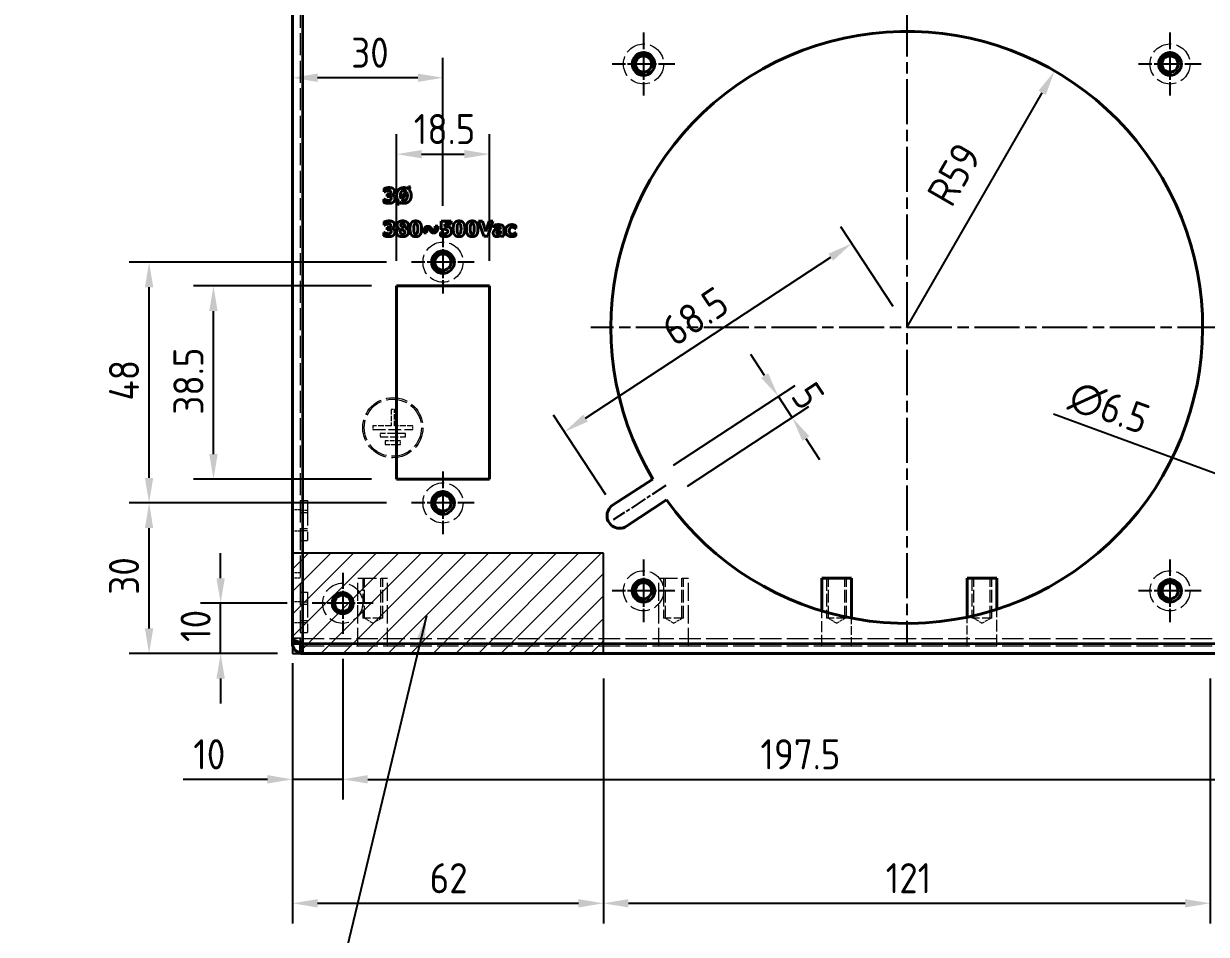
# Model space of a CAD drawing. Header units: millimetres. Extents: x 0 to 1682, y 0 to 1188.
# Drawn here: x 1149.6 to 1385.5, y 227.9 to 409.4 of the extents above; entities that cross this region are included whole.
import ezdxf

# ---------------------------------------------------------------- set-up
doc = ezdxf.new("R2010")
doc.units = ezdxf.units.MM
doc.header["$LTSCALE"] = 2
doc.linetypes.add('CHAIN', pattern=[0.3543, 0.2362, -0.0295, 0.0591, -0.0295])
doc.linetypes.add('DASHED', pattern=[0.2067, 0.1654, -0.0413])
for name, color, linetype, lineweight in [('가려진 것(ISO)', 2, 'DASHED', 18), ('가려진 좁은 것(ISO)', 2, 'DASHED', 18), ('가시적인 것(ISO)', 3, 'Continuous', 40), ('가시적인 좁은 것(ISO)', 3, 'Continuous', 35), ('기호(ISO)', 5, 'Continuous', 25), ('스케치 형상(ISO)', 3, 'Continuous', 25), ('중심 표식(ISO)', 1, 'Continuous', 25), ('중심선(ISO)', 1, 'Continuous', 25), ('치수(ISO)', 2, 'Continuous', 25), ('해치(ISO)', 7, 'Continuous', 18)]:
    doc.layers.add(name, color=color, linetype=linetype, lineweight=lineweight)
doc.styles.add('치수 텍스트_PSTEK_POSCO', font='isocp.shx')
doc.dimstyles.new('치수_PSTEK_POSCO', dxfattribs={"dimscale": 2, "dimtxt": 3, "dimasz": 2.5, "dimexe": 2, "dimexo": 2.5, "dimgap": 1, "dimtad": 1, "dimrnd": 1e-08, "dimdsep": 46, "dimtxsty": '치수 텍스트_PSTEK_POSCO', "dimcen": 0.09, "dimdle": 10, "dimclrd": 7, "dimclre": 7, "dimclrt": 2, "dimadec": 1, "dimazin": 2, "dimtfac": 1, "dimtmove": 0, "dimatfit": 3, "dimfxl": 0, "dimtolj": 1, "dimlwd": -1, "dimlwe": -1, "dimarcsym": 0})
doc.dimstyles.new('치수_PSTEK_POSCO$7', dxfattribs={"dimscale": 2, "dimtxt": 3, "dimasz": 2.5, "dimexe": 2, "dimexo": 2.5, "dimgap": 1, "dimtad": 1, "dimrnd": 1e-08, "dimdsep": 46, "dimtxsty": '치수 텍스트_PSTEK_POSCO', "dimcen": 0.09, "dimdle": 10, "dimclrd": 7, "dimclre": 7, "dimclrt": 2, "dimadec": 1, "dimazin": 2, "dimtfac": 1, "dimtmove": 0, "dimatfit": 3, "dimfxl": 0, "dimtolj": 1, "dimlwd": -1, "dimlwe": -1, "dimarcsym": 0})

# ---------------------------------------------------------------- blocks, each defined once
blk = doc.blocks.new('*D67')
at = {"layer": 'Defpoints', "color": 0}
for p in [(1174.6, 313.87), (1226.96, 313.87), (1205.21, 283.87)]:
    blk.add_point(p, dxfattribs=at)
at = {"layer": '치수(ISO)', "color": 7}
for p, q in [((1221.96, 313.87), (1170.6, 313.87)), ((1174.6, 288.87), (1174.6, 308.87)), ((1200.21, 283.87), (1170.6, 283.87))]:
    blk.add_line(p, q, dxfattribs=at)
for points in [[(1173.77, 308.87), (1175.43, 308.87), (1174.6, 313.87)], [(1173.77, 288.87), (1175.43, 288.87), (1174.6, 283.87)]]:
    blk.add_solid(points, dxfattribs=at)
at = {"layer": '치수(ISO)', "color": 2, "insert": (1169.6, 295.57), "char_height": 6, "attachment_point": 4, "rotation": 90, "style": '치수 텍스트_PSTEK_POSCO'}
blk.add_mtext('\\A1;30', dxfattribs=at)
blk = doc.blocks.new('*D68')
at = {"layer": 'Defpoints', "color": 0}
for p in [(1187.44, 357.12), (1223.96, 357.12), (1223.96, 318.62)]:
    blk.add_point(p, dxfattribs=at)
at = {"layer": '치수(ISO)', "color": 7}
for p, q in [((1218.96, 357.12), (1183.44, 357.12)), ((1187.44, 323.62), (1187.44, 352.12)), ((1218.96, 318.62), (1183.44, 318.62))]:
    blk.add_line(p, q, dxfattribs=at)
for points in [[(1186.6, 352.12), (1188.27, 352.12), (1187.44, 357.12)], [(1186.6, 323.62), (1188.27, 323.62), (1187.44, 318.62)]]:
    blk.add_solid(points, dxfattribs=at)
at = {"layer": '치수(ISO)', "color": 2, "insert": (1182.44, 331.47), "char_height": 6, "attachment_point": 4, "rotation": 90, "style": '치수 텍스트_PSTEK_POSCO'}
blk.add_mtext('\\A1;38.5', dxfattribs=at)
blk = doc.blocks.new('*D69')
at = {"layer": 'Defpoints', "color": 0}
for p in [(1174.6, 361.87), (1226.96, 361.87), (1226.96, 313.87)]:
    blk.add_point(p, dxfattribs=at)
at = {"layer": '치수(ISO)', "color": 7}
for p, q in [((1221.96, 361.87), (1170.6, 361.87)), ((1174.6, 318.87), (1174.6, 356.87)), ((1221.96, 313.87), (1170.6, 313.87))]:
    blk.add_line(p, q, dxfattribs=at)
for points in [[(1173.77, 356.87), (1175.43, 356.87), (1174.6, 361.87)], [(1173.77, 318.87), (1175.43, 318.87), (1174.6, 313.87)]]:
    blk.add_solid(points, dxfattribs=at)
at = {"layer": '치수(ISO)', "color": 2, "insert": (1169.6, 334.27), "char_height": 6, "attachment_point": 4, "rotation": 90, "style": '치수 텍스트_PSTEK_POSCO'}
blk.add_mtext('\\A1;48', dxfattribs=at)
blk = doc.blocks.new('*D70')
at = {"layer": 'Defpoints', "color": 0}
for p in [(1213.21, 287.77), (1203.21, 286.93), (1213.21, 258.77)]:
    blk.add_point(p, dxfattribs=at)
at = {"layer": '치수(ISO)', "color": 7}
for p, q in [((1203.21, 281.93), (1203.21, 254.77)), ((1213.21, 282.77), (1213.21, 254.77)), ((1198.21, 258.77), (1181.42, 258.77)), ((1213.21, 258.77), (1203.21, 258.77)), ((1218.21, 258.77), (1223.21, 258.77))]:
    blk.add_line(p, q, dxfattribs=at)
for points in [[(1198.21, 259.61), (1198.21, 257.94), (1203.21, 258.77)], [(1218.21, 259.61), (1218.21, 257.94), (1213.21, 258.77)]]:
    blk.add_solid(points, dxfattribs=at)
at = {"layer": '치수(ISO)', "color": 2, "insert": (1183.42, 263.77), "char_height": 6, "attachment_point": 4, "style": '치수 텍스트_PSTEK_POSCO'}
blk.add_mtext('\\A1;10', dxfattribs=at)
blk = doc.blocks.new('*D71')
at = {"layer": 'Defpoints', "color": 0}
for p in [(1213.21, 287.77), (1410.71, 287.77), (1410.71, 258.77)]:
    blk.add_point(p, dxfattribs=at)
at = {"layer": '치수(ISO)', "color": 7}
for p, q in [((1213.21, 282.77), (1213.21, 254.77)), ((1410.71, 282.77), (1410.71, 254.77)), ((1218.21, 258.77), (1405.71, 258.77))]:
    blk.add_line(p, q, dxfattribs=at)
for points in [[(1218.21, 259.61), (1218.21, 257.94), (1213.21, 258.77)], [(1405.71, 259.61), (1405.71, 257.94), (1410.71, 258.77)]]:
    blk.add_solid(points, dxfattribs=at)
at = {"layer": '치수(ISO)', "color": 2, "insert": (1296.53, 263.77), "char_height": 6, "attachment_point": 4, "style": '치수 텍스트_PSTEK_POSCO'}
blk.add_mtext('\\A1;197.5', dxfattribs=at)
blk = doc.blocks.new('*D74')
at = {"layer": 'Defpoints', "color": 0}
for p in [(1188.87, 293.87), (1207.11, 293.87), (1205.21, 283.87)]:
    blk.add_point(p, dxfattribs=at)
at = {"layer": '치수(ISO)', "color": 7}
for p, q in [((1188.87, 298.87), (1188.87, 303.87)), ((1202.11, 293.87), (1184.87, 293.87)), ((1188.87, 283.87), (1188.87, 293.87)), ((1200.21, 283.87), (1184.87, 283.87)), ((1188.87, 278.87), (1188.87, 273.87))]:
    blk.add_line(p, q, dxfattribs=at)
for points in [[(1188.04, 298.87), (1189.7, 298.87), (1188.87, 293.87)], [(1188.04, 278.87), (1189.7, 278.87), (1188.87, 283.87)]]:
    blk.add_solid(points, dxfattribs=at)
at = {"layer": '치수(ISO)', "color": 2, "insert": (1183.87, 286.17), "char_height": 6, "attachment_point": 4, "rotation": 90, "style": '치수 텍스트_PSTEK_POSCO'}
blk.add_mtext('\\A1;10', dxfattribs=at)
blk = doc.blocks.new('*D75')
at = {"layer": 'Defpoints', "color": 0}
for p in [(1242.46, 383.4), (1223.96, 357.12), (1242.46, 357.12)]:
    blk.add_point(p, dxfattribs=at)
at = {"layer": '치수(ISO)', "color": 7}
for p, q in [((1223.96, 362.12), (1223.96, 387.4)), ((1242.46, 362.12), (1242.46, 387.4)), ((1228.96, 383.4), (1237.46, 383.4))]:
    blk.add_line(p, q, dxfattribs=at)
for points in [[(1228.96, 384.23), (1228.96, 382.57), (1223.96, 383.4)], [(1237.46, 384.23), (1237.46, 382.57), (1242.46, 383.4)]]:
    blk.add_solid(points, dxfattribs=at)
at = {"layer": '치수(ISO)', "color": 2, "insert": (1227.39, 388.4), "char_height": 6, "attachment_point": 4, "style": '치수 텍스트_PSTEK_POSCO'}
blk.add_mtext('\\A1;18.5', dxfattribs=at)
blk = doc.blocks.new('*D76')
at = {"layer": 'Defpoints', "color": 0}
for p in [(1203.21, 398.63), (1203.21, 388.92), (1233.21, 368.12)]:
    blk.add_point(p, dxfattribs=at)
at = {"layer": '치수(ISO)', "color": 7}
for p, q in [((1233.21, 373.12), (1233.21, 402.63)), ((1228.21, 398.63), (1208.21, 398.63))]:
    blk.add_line(p, q, dxfattribs=at)
for points in [[(1208.21, 399.46), (1208.21, 397.79), (1203.21, 398.63)], [(1228.21, 399.46), (1228.21, 397.79), (1233.21, 398.63)]]:
    blk.add_solid(points, dxfattribs=at)
at = {"layer": '치수(ISO)', "color": 2, "insert": (1214.91, 403.63), "char_height": 6, "attachment_point": 4, "style": '치수 텍스트_PSTEK_POSCO'}
blk.add_mtext('\\A1;30', dxfattribs=at)
blk = doc.blocks.new('*D83')
at = {"layer": 'Defpoints', "color": 0}
for p in [(1355.21, 399.97), (1325.71, 348.87)]:
    blk.add_point(p, dxfattribs=at)
at = {"layer": '치수(ISO)', "color": 7}
blk.add_line((1325.71, 348.87), (1352.71, 395.64), dxfattribs=at)
blk.add_solid([(1351.99, 396.05), (1353.43, 395.22), (1355.21, 399.97)], dxfattribs=at)
at = {"layer": '치수(ISO)', "color": 2, "insert": (1332.07, 374.02), "char_height": 6, "attachment_point": 4, "rotation": 60, "style": '치수 텍스트_PSTEK_POSCO'}
blk.add_mtext('\\A1;R59', dxfattribs=at)
blk = doc.blocks.new('*D84')
at = {"layer": 'Defpoints', "color": 0}
for p in [(1314.74, 365.6), (1325.71, 348.87), (1268.42, 311.31)]:
    blk.add_point(p, dxfattribs=at)
at = {"layer": '치수(ISO)', "color": 7}
for p, q in [((1322.97, 353.05), (1312.55, 368.94)), ((1261.64, 330.78), (1310.56, 362.86)), ((1265.68, 315.49), (1255.27, 331.38))]:
    blk.add_line(p, q, dxfattribs=at)
for points in [[(1310.11, 363.55), (1311.02, 362.16), (1314.74, 365.6)], [(1261.18, 331.48), (1262.1, 330.08), (1257.46, 328.04)]]:
    blk.add_solid(points, dxfattribs=at)
at = {"layer": '치수(ISO)', "color": 2, "insert": (1277.84, 347.38), "char_height": 6, "attachment_point": 4, "rotation": 33.25, "style": '치수 텍스트_PSTEK_POSCO'}
blk.add_mtext('\\A1;68.5', dxfattribs=at)
blk = doc.blocks.new('*D85')
at = {"layer": 'Defpoints', "color": 0}
for p in [(1300.11, 335.08), (1275.04, 318.64), (1277.78, 314.46)]:
    blk.add_point(p, dxfattribs=at)
at = {"layer": '치수(ISO)', "color": 7}
for p, q in [((1297.37, 339.26), (1294.63, 343.44)), ((1279.22, 321.38), (1303.46, 337.27)), ((1302.85, 330.9), (1300.11, 335.08)), ((1281.97, 317.2), (1306.2, 333.09)), ((1305.59, 326.71), (1308.34, 322.53))]:
    blk.add_line(p, q, dxfattribs=at)
for points in [[(1298.07, 339.72), (1296.67, 338.8), (1300.11, 335.08)], [(1306.29, 327.17), (1304.9, 326.26), (1302.85, 330.9)]]:
    blk.add_solid(points, dxfattribs=at)
at = {"layer": '치수(ISO)', "color": 2, "insert": (1304.94, 336.84), "char_height": 6, "attachment_point": 4, "rotation": 303.25, "style": '치수 텍스트_PSTEK_POSCO'}
blk.add_mtext('\\A1;5', dxfattribs=at)
blk = doc.blocks.new('*D89')
at = {"layer": 'Defpoints', "color": 0}
for p in [(1400.16, 314.99), (1406.26, 312.75)]:
    blk.add_point(p, dxfattribs=at)
at = {"layer": '치수(ISO)', "color": 7}
for p, q in [((1395.47, 316.71), (1354.98, 331.56)), ((1406.26, 312.75), (1400.16, 314.99)), ((1410.96, 311.03), (1415.65, 309.31))]:
    blk.add_line(p, q, dxfattribs=at)
for points in [[(1395.75, 317.49), (1395.18, 315.93), (1400.16, 314.99)], [(1411.24, 311.81), (1410.67, 310.25), (1406.26, 312.75)]]:
    blk.add_solid(points, dxfattribs=at)
at = {"layer": '치수(ISO)', "color": 2, "insert": (1358.58, 335.57), "char_height": 6, "attachment_point": 4, "rotation": 339.8565, "style": '치수 텍스트_PSTEK_POSCO'}
blk.add_mtext('\\A1;∅6.5', dxfattribs=at)
blk = doc.blocks.new('*D93')
at = {"layer": 'Defpoints', "color": 0}
for p in [(1203.21, 283.87), (1265.21, 283.87), (1265.21, 234.06)]:
    blk.add_point(p, dxfattribs=at)
at = {"layer": '치수(ISO)', "color": 7}
for p, q in [((1203.21, 278.87), (1203.21, 230.06)), ((1265.21, 278.87), (1265.21, 230.06)), ((1208.21, 234.06), (1260.21, 234.06))]:
    blk.add_line(p, q, dxfattribs=at)
for points in [[(1208.21, 234.9), (1208.21, 233.23), (1203.21, 234.06)], [(1260.21, 234.9), (1260.21, 233.23), (1265.21, 234.06)]]:
    blk.add_solid(points, dxfattribs=at)
at = {"layer": '치수(ISO)', "color": 2, "insert": (1230.55, 239.07), "char_height": 6, "attachment_point": 4, "style": '치수 텍스트_PSTEK_POSCO'}
blk.add_mtext('\\A1;62', dxfattribs=at)
blk = doc.blocks.new('*D94')
at = {"layer": 'Defpoints', "color": 0}
for p in [(1265.21, 283.87), (1386.21, 283.87), (1386.21, 234.06)]:
    blk.add_point(p, dxfattribs=at)
at = {"layer": '치수(ISO)', "color": 7}
for p, q in [((1265.21, 278.87), (1265.21, 230.06)), ((1386.21, 278.87), (1386.21, 230.06)), ((1270.21, 234.06), (1381.21, 234.06))]:
    blk.add_line(p, q, dxfattribs=at)
for points in [[(1270.21, 234.9), (1270.21, 233.23), (1265.21, 234.06)], [(1381.21, 234.9), (1381.21, 233.23), (1386.21, 234.06)]]:
    blk.add_solid(points, dxfattribs=at)
at = {"layer": '치수(ISO)', "color": 2, "insert": (1321.51, 239.07), "char_height": 6, "attachment_point": 4, "style": '치수 텍스트_PSTEK_POSCO'}
blk.add_mtext('\\A1;121', dxfattribs=at)

msp = doc.modelspace()

# ---------------------------------------------------------------- hatches: boundary and pattern name
at = {"layer": '해치(ISO)'}
h = msp.add_hatch(dxfattribs=at)
h.set_pattern_fill('ANSI31', color=1, scale=25.4, style=0)
h.set_pattern_definition([(45, (0, 0), (-2.245064, 2.245064), [])])
h.paths.add_polyline_path([(1203.21, 283.871), (1265.21, 283.871), (1265.21, 303.871), (1203.21, 303.871)])

# ---------------------------------------------------------------- linework, layer by layer
at = {"layer": '가려진 것(ISO)', "ltscale": 13.25587}
msp.add_line((1204.71, 440.371), (1204.71, 286.932), dxfattribs=at)
at = {"layer": '가려진 것(ISO)', "ltscale": 0.666544}
for p, q in [((1223.56, 332.521), (1222.86, 332.521)), ((1219.21, 329.221), (1219.21, 328.521)), ((1227.21, 328.521), (1227.21, 329.221)), ((1220.71, 327.721), (1220.71, 327.021)), ((1221.71, 326.221), (1221.71, 325.521)), ((1224.71, 325.521), (1224.71, 326.221)), ((1225.71, 327.021), (1225.71, 327.721))]:
    msp.add_line(p, q, dxfattribs=at)
at = {"layer": '가려진 것(ISO)', "ltscale": 3.142649}
for p, q in [((1222.86, 332.521), (1222.86, 329.221)), ((1223.56, 329.221), (1223.56, 332.521))]:
    msp.add_line(p, q, dxfattribs=at)
at = {"layer": '가려진 것(ISO)', "ltscale": 3.475971}
for p, q in [((1222.86, 329.221), (1219.21, 329.221)), ((1227.21, 329.221), (1223.56, 329.221))]:
    msp.add_line(p, q, dxfattribs=at)
at = {"layer": '가려진 것(ISO)', "ltscale": 7.618686}
for p, q in [((1219.21, 328.521), (1227.21, 328.521)), ((1217.21, 298.871), (1217.21, 290.871)), ((1217.589, 290.871), (1217.589, 298.871)), ((1220.831, 290.871), (1220.831, 298.871)), ((1221.21, 290.871), (1221.21, 298.871)), ((1277.21, 298.871), (1277.21, 290.871)), ((1277.589, 290.871), (1277.589, 298.871)), ((1280.831, 290.871), (1280.831, 298.871)), ((1281.21, 290.871), (1281.21, 298.871)), ((1309.71, 298.871), (1309.71, 290.871)), ((1310.089, 290.871), (1310.089, 298.871)), ((1313.331, 290.871), (1313.331, 298.871)), ((1313.71, 290.871), (1313.71, 298.871)), ((1338.71, 298.871), (1338.71, 290.871)), ((1339.089, 290.871), (1339.089, 298.871)), ((1342.331, 290.871), (1342.331, 298.871)), ((1342.71, 290.871), (1342.71, 298.871))]:
    msp.add_line(p, q, dxfattribs=at)
at = {"layer": '가려진 것(ISO)', "ltscale": 4.761642}
for p, q in [((1225.71, 327.721), (1220.71, 327.721)), ((1220.71, 327.021), (1225.71, 327.021))]:
    msp.add_line(p, q, dxfattribs=at)
at = {"layer": '가려진 것(ISO)', "ltscale": 2.856945}
for p, q in [((1224.71, 326.221), (1221.71, 326.221)), ((1221.71, 325.521), (1224.71, 325.521))]:
    msp.add_line(p, q, dxfattribs=at)
at = {"layer": '가려진 것(ISO)', "ltscale": 1.428422}
for p, q in [((1204.71, 314.371), (1206.21, 314.371)), ((1204.71, 312.471), (1203.21, 312.471)), ((1206.21, 312.371), (1204.71, 312.371)), ((1204.71, 311.992), (1206.21, 311.992)), ((1204.71, 308.271), (1203.21, 308.271)), ((1204.71, 308.75), (1206.21, 308.75)), ((1204.71, 308.371), (1206.21, 308.371)), ((1204.71, 306.371), (1206.21, 306.371)), ((1204.71, 299.932), (1203.21, 299.932)), ((1204.71, 298.871), (1203.21, 298.871)), ((1204.71, 296.071), (1206.21, 296.071)), ((1204.71, 294.171), (1203.21, 294.171)), ((1206.21, 294.071), (1204.71, 294.071)), ((1204.71, 293.692), (1206.21, 293.692)), ((1204.71, 290.45), (1206.21, 290.45)), ((1204.71, 289.971), (1203.21, 289.971)), ((1204.71, 290.071), (1206.21, 290.071)), ((1204.71, 288.071), (1206.21, 288.071))]:
    msp.add_line(p, q, dxfattribs=at)
at = {"layer": '가려진 것(ISO)', "ltscale": 15.198803}
for p, q in [((1206.21, 314.371), (1206.21, 306.371)), ((1206.21, 296.071), (1206.21, 288.071))]:
    msp.add_line(p, q, dxfattribs=at)
at = {"layer": '가려진 것(ISO)', "ltscale": 11.209118}
for p, q in [((1216.26, 298.871), (1222.16, 298.871)), ((1276.26, 298.871), (1282.16, 298.871))]:
    msp.add_line(p, q, dxfattribs=at)
at = {"layer": '가려진 것(ISO)', "ltscale": 10.885341}
for p, q in [((1216.26, 285.371), (1216.26, 298.871)), ((1222.16, 285.371), (1222.16, 298.871)), ((1276.26, 285.371), (1276.26, 298.871)), ((1282.16, 285.371), (1282.16, 298.871))]:
    msp.add_line(p, q, dxfattribs=at)
at = {"layer": '가려진 것(ISO)', "ltscale": 6.949014}
msp.add_line((1343.66, 285.371), (1343.66, 292.668), dxfattribs=at)
at = {"layer": '가려진 것(ISO)', "ltscale": 5.983681}
for p, q in [((1221.21, 290.871), (1217.21, 290.871)), ((1281.21, 290.871), (1277.21, 290.871)), ((1313.71, 290.871), (1309.71, 290.871)), ((1342.71, 290.871), (1338.71, 290.871))]:
    msp.add_line(p, q, dxfattribs=at)
at = {"layer": '가려진 것(ISO)', "ltscale": 1.800898}
for p, q in [((1219.21, 289.897), (1217.589, 290.871)), ((1219.21, 289.897), (1220.831, 290.871)), ((1279.21, 289.897), (1277.589, 290.871)), ((1279.21, 289.897), (1280.831, 290.871)), ((1311.71, 289.897), (1310.089, 290.871)), ((1311.71, 289.897), (1313.331, 290.871)), ((1340.71, 289.897), (1339.089, 290.871)), ((1340.71, 289.897), (1342.331, 290.871))]:
    msp.add_line(p, q, dxfattribs=at)
at = {"layer": '가려진 것(ISO)', "ltscale": 6.65414}
msp.add_line((1308.76, 285.371), (1308.76, 292.358), dxfattribs=at)
at = {"layer": '가려진 것(ISO)', "ltscale": 5.279723}
msp.add_line((1314.66, 285.371), (1314.66, 290.915), dxfattribs=at)
at = {"layer": '가려진 것(ISO)', "ltscale": 5.469842}
msp.add_line((1337.76, 285.371), (1337.76, 291.115), dxfattribs=at)
at = {"layer": '가려진 것(ISO)', "ltscale": 1.261536}
msp.add_line((1204.535, 286.932), (1203.21, 286.932), dxfattribs=at)
at = {"layer": '가려진 것(ISO)', "ltscale": 0.166787}
msp.add_line((1204.71, 286.932), (1204.535, 286.932), dxfattribs=at)
at = {"layer": '가려진 것(ISO)', "ltscale": 1.198629}
msp.add_line((1204.71, 286.042), (1204.71, 286.932), dxfattribs=at)
at = {"layer": '가려진 것(ISO)', "ltscale": 12.980641}
msp.add_line((1205.21, 285.371), (1586.21, 285.371), dxfattribs=at)
at = {"layer": '가려진 것(ISO)', "ltscale": 12.159042}
for centre in [(1273.21, 401.371), (1378.21, 401.371), (1233.21, 361.871), (1233.21, 313.871), (1273.21, 296.371), (1378.21, 296.371), (1213.21, 293.871)]:
    msp.add_circle(centre, 4, dxfattribs=at)
at = {"layer": '가려진 것(ISO)', "ltscale": 13.027546}
msp.add_circle((1223.21, 328.871), 6, dxfattribs=at)
at = {"layer": '가려진 것(ISO)', "ltscale": 12.376168}
msp.add_circle((1223.21, 328.871), 5.7, dxfattribs=at)
at = {"layer": '가려진 것(ISO)', "ltscale": 2.326926}
msp.add_arc((1213.21, 293.871), 2, 280, 350, dxfattribs=at)
at = {"layer": '가려진 것(ISO)', "ltscale": 2.98666}
msp.add_open_spline([(1203.21, 286.932), (1203.21, 286.917), (1203.719, 286.902), (1204.444, 286.886), (1204.686, 286.881), (1204.948, 286.876), (1205.21, 286.871)], degree=3, knots=[0, 0, 0, 0, 1.1774531, 1.1774531, 1.1774531, 1.5707963, 1.5707963, 1.5707963, 1.5707963], dxfattribs=at)
at = {"layer": '가려진 것(ISO)', "ltscale": 1.253394}
msp.add_open_spline([(1205.21, 285.871), (1204.949, 286.225), (1204.71, 286.578), (1204.71, 286.932)], degree=3, dxfattribs=at)
at = {"layer": '가려진 것(ISO)', "ltscale": 0.744374}
msp.add_open_spline([(1205.21, 286.871), (1204.949, 286.891), (1204.71, 286.912), (1204.71, 286.932)], degree=3, dxfattribs=at)
at = {"layer": '가려진 좁은 것(ISO)', "ltscale": 12.980641}
msp.add_line((1205.21, 286.871), (1586.21, 286.871), dxfattribs=at)
at = {"layer": '가시적인 것(ISO)'}
for p, q in [((1203.21, 286.932), (1203.21, 440.371)), ((1221.505, 375.894), (1221.505, 376.536)), ((1221.568, 375.894), (1221.505, 375.894)), ((1222.073, 375.495), (1222.193, 375.495)), ((1222.073, 374.968), (1222.073, 375.495)), ((1223.026, 375.276), (1223.026, 375.247)), ((1225.798, 376.045), (1224.833, 374.569)), ((1225.047, 374.285), (1226.017, 375.763)), ((1226.138, 376.56), (1226.345, 376.871)), ((1226.345, 376.871), (1226.768, 376.871)), ((1226.768, 376.871), (1226.425, 376.353)), ((1221.417, 374.44), (1221.49, 374.44)), ((1221.417, 373.789), (1221.417, 374.44)), ((1222.202, 374.968), (1222.073, 374.968)), ((1224.05, 373.407), (1224.424, 373.973)), ((1224.466, 373.407), (1224.05, 373.407)), ((1224.706, 373.769), (1224.466, 373.407)), ((1221.505, 369.254), (1221.505, 369.896)), ((1221.568, 369.254), (1221.505, 369.254)), ((1222.073, 368.855), (1222.193, 368.855)), ((1222.073, 368.328), (1222.073, 368.855)), ((1222.202, 368.328), (1222.073, 368.328)), ((1223.026, 368.636), (1223.026, 368.607)), ((1224.519, 368.546), (1224.519, 368.559)), ((1225.759, 368.656), (1225.759, 368.646)), ((1231.684, 369.016), (1232.206, 369.016)), ((1232.841, 370.022), (1234.83, 370.022)), ((1232.841, 368.337), (1232.841, 370.022)), ((1232.907, 368.337), (1232.841, 368.337)), ((1233.553, 369.456), (1233.553, 368.957)), ((1234.83, 369.456), (1233.553, 369.456)), ((1234.83, 370.022), (1234.83, 369.456)), ((1240.324, 370.022), (1241.104, 370.022)), ((1241.355, 367.022), (1240.324, 370.022)), ((1241.104, 370.022), (1241.758, 367.987)), ((1241.758, 367.987), (1242.41, 370.022)), ((1243.171, 370.022), (1242.14, 367.022)), ((1242.41, 370.022), (1243.171, 370.022)), ((1243.428, 368.69), (1243.428, 369.237)), ((1243.489, 368.69), (1243.428, 368.69)), ((1244.656, 368.082), (1244.656, 367.613)), ((1244.661, 368.508), (1244.661, 368.52)), ((1245.356, 368.561), (1245.356, 367.022)), ((1247.719, 368.561), (1247.629, 368.561)), ((1247.719, 369.164), (1247.719, 368.561)), ((1221.417, 367.8), (1221.49, 367.8)), ((1221.417, 367.149), (1221.417, 367.8)), ((1229.89, 367.693), (1229.367, 367.693)), ((1232.712, 367.795), (1232.78, 367.795)), ((1232.712, 367.141), (1232.712, 367.795)), ((1242.14, 367.022), (1241.355, 367.022)), ((1244.656, 367.022), (1244.656, 367.263)), ((1245.356, 367.022), (1244.656, 367.022)), ((1247.629, 367.742), (1247.719, 367.742)), ((1247.719, 367.742), (1247.719, 367.136)), ((1223.96, 318.621), (1223.96, 357.121)), ((1223.96, 357.121), (1242.46, 357.121)), ((1242.46, 357.121), (1242.46, 318.621)), ((1242.46, 318.621), (1223.96, 318.621)), ((1267.054, 313.404), (1275.043, 318.642)), ((1277.785, 314.46), (1269.796, 309.222)), ((1308.76, 298.871), (1314.66, 298.871)), ((1308.76, 292.358), (1308.76, 298.871)), ((1314.66, 290.915), (1314.66, 298.871)), ((1337.76, 298.871), (1343.66, 298.871)), ((1337.76, 291.115), (1337.76, 298.871)), ((1343.66, 292.668), (1343.66, 298.871)), ((1203.21, 286.932), (1203.21, 285.871)), ((1204.535, 285.871), (1203.21, 285.871)), ((1204.71, 285.871), (1204.535, 285.871)), ((1204.71, 285.871), (1204.71, 286.042)), ((1205.21, 283.871), (1205.21, 285.871)), ((1586.21, 283.871), (1205.21, 283.871))]:
    msp.add_line(p, q, dxfattribs=at)
for centre, radius in [((1273.21, 401.371), 2.25), ((1378.21, 401.371), 2.25), ((1273.21, 401.371), 1.621), ((1378.21, 401.371), 1.621), ((1233.21, 361.871), 2.25), ((1233.21, 361.871), 1.621), ((1233.21, 313.871), 2.25), ((1233.21, 313.871), 1.621), ((1273.21, 296.371), 2.25), ((1273.21, 296.371), 1.621), ((1378.21, 296.371), 2.25), ((1378.21, 296.371), 1.621), ((1213.21, 293.871), 2.1), ((1213.21, 293.871), 1.621)]:
    msp.add_circle(centre, radius, dxfattribs=at)
for centre, radius, start, end in [((1325.71, 348.871), 59, 215.67851, 210.82149), ((1268.425, 311.313), 2.5, 123.25, 303.25)]:
    msp.add_arc(centre, radius, start, end, dxfattribs=at)
for points, degree in [([(1221.505, 376.536), (1221.66, 376.601), (1222.185, 376.725), (1222.46, 376.725)], 2), ([(1221.881, 376.054), (1221.796, 376.023), (1221.612, 375.921), (1221.568, 375.894)], 2), ([(1222.329, 376.147), (1222.219, 376.147), (1221.988, 376.096), (1221.881, 376.054)], 2), ([(1222.193, 375.495), (1222.329, 375.495), (1222.56, 375.52), (1222.64, 375.556)], 2), ([(1222.664, 376.086), (1222.591, 376.122), (1222.397, 376.147), (1222.329, 376.147)], 2), ([(1222.46, 376.725), (1222.727, 376.725), (1223.121, 376.633), (1223.26, 376.543)], 2), ([(1222.64, 375.556), (1222.72, 375.595), (1222.81, 375.731), (1222.81, 375.848)], 2), ([(1222.81, 375.848), (1222.81, 375.94), (1222.725, 376.054), (1222.664, 376.086)], 2), ([(1223.566, 375.974), (1223.566, 375.716), (1223.27, 375.332), (1223.026, 375.276)], 2), ([(1223.026, 375.247), (1223.133, 375.233), (1223.338, 375.155), (1223.435, 375.067)], 2), ([(1223.26, 376.543), (1223.413, 376.448), (1223.566, 376.156), (1223.566, 375.974)], 2), ([(1223.435, 375.067), (1223.525, 374.99), (1223.644, 374.742), (1223.644, 374.571)], 2), ([(1223.975, 375.162), (1223.975, 375.884), (1224.748, 376.725), (1225.426, 376.725)], 2), ([(1224.424, 373.973), (1224.21, 374.18), (1223.975, 374.783), (1223.975, 375.162)], 2), ([(1224.738, 375.162), (1224.738, 375.432), (1224.855, 375.821), (1224.952, 375.94)], 2), ([(1224.833, 374.569), (1224.787, 374.683), (1224.738, 374.98), (1224.738, 375.162)], 2), ([(1224.952, 375.94), (1225.056, 376.069), (1225.287, 376.169), (1225.428, 376.169)], 2), ([(1225.426, 376.725), (1225.62, 376.725), (1225.978, 376.643), (1226.138, 376.56)], 2), ([(1225.428, 376.169), (1225.523, 376.169), (1225.72, 376.108), (1225.798, 376.045)], 2), ([(1226.116, 375.162), (1226.116, 374.89), (1226.005, 374.523), (1225.91, 374.394)], 2), ([(1226.017, 375.763), (1226.063, 375.661), (1226.116, 375.327), (1226.116, 375.162)], 2), ([(1226.425, 376.353), (1226.644, 376.144), (1226.88, 375.541), (1226.88, 375.162)], 2), ([(1226.88, 375.162), (1226.88, 374.822), (1226.693, 374.238), (1226.508, 374.032)], 2), ([(1222.426, 373.599), (1222.076, 373.599), (1221.575, 373.716), (1221.417, 373.789)], 2), ([(1221.49, 374.44), (1221.655, 374.336), (1222.1, 374.18), (1222.285, 374.18)], 2), ([(1222.674, 374.926), (1222.577, 374.96), (1222.307, 374.968), (1222.202, 374.968)], 2), ([(1222.285, 374.18), (1222.394, 374.18), (1222.65, 374.219), (1222.737, 374.282)], 2), ([(1223.323, 373.862), (1223.165, 373.735), (1222.735, 373.599), (1222.426, 373.599)], 2), ([(1222.888, 374.615), (1222.888, 374.749), (1222.771, 374.892), (1222.674, 374.926)], 2), ([(1222.737, 374.282), (1222.805, 374.333), (1222.888, 374.481), (1222.888, 374.615)], 2), ([(1223.644, 374.571), (1223.644, 374.35), (1223.481, 373.988), (1223.323, 373.862)], 2), ([(1225.426, 373.599), (1225.229, 373.599), (1224.86, 373.686), (1224.706, 373.769)], 2), ([(1225.428, 374.153), (1225.321, 374.153), (1225.134, 374.216), (1225.047, 374.285)], 2), ([(1226.508, 374.032), (1226.313, 373.818), (1225.769, 373.599), (1225.426, 373.599)], 2), ([(1225.91, 374.394), (1225.82, 374.277), (1225.562, 374.153), (1225.428, 374.153)], 2), ([(1221.505, 369.896), (1221.66, 369.961), (1222.185, 370.085), (1222.46, 370.085)], 2), ([(1221.881, 369.414), (1221.796, 369.383), (1221.612, 369.281), (1221.568, 369.254)], 2), ([(1222.329, 369.507), (1222.219, 369.507), (1221.988, 369.456), (1221.881, 369.414)], 2), ([(1222.193, 368.855), (1222.329, 368.855), (1222.56, 368.88), (1222.64, 368.916)], 2), ([(1222.674, 368.286), (1222.577, 368.32), (1222.307, 368.328), (1222.202, 368.328)], 2), ([(1222.664, 369.446), (1222.591, 369.482), (1222.397, 369.507), (1222.329, 369.507)], 2), ([(1222.46, 370.085), (1222.727, 370.085), (1223.121, 369.993), (1223.26, 369.903)], 2), ([(1222.64, 368.916), (1222.72, 368.955), (1222.81, 369.091), (1222.81, 369.208)], 2), ([(1222.81, 369.208), (1222.81, 369.3), (1222.725, 369.414), (1222.664, 369.446)], 2), ([(1222.888, 367.975), (1222.888, 368.109), (1222.771, 368.252), (1222.674, 368.286)], 2), ([(1222.737, 367.642), (1222.805, 367.693), (1222.888, 367.841), (1222.888, 367.975)], 2), ([(1223.566, 369.334), (1223.566, 369.076), (1223.27, 368.692), (1223.026, 368.636)], 2), ([(1223.026, 368.607), (1223.133, 368.593), (1223.338, 368.515), (1223.435, 368.427)], 2), ([(1223.26, 369.903), (1223.413, 369.808), (1223.566, 369.516), (1223.566, 369.334)], 2), ([(1223.435, 368.427), (1223.525, 368.35), (1223.644, 368.102), (1223.644, 367.931)], 2), ([(1223.965, 367.832), (1223.965, 368.089), (1224.249, 368.432), (1224.519, 368.546)], 2), ([(1224.045, 369.281), (1224.045, 369.446), (1224.191, 369.735), (1224.334, 369.85)], 2), ([(1224.519, 368.559), (1224.254, 368.687), (1224.045, 369.055), (1224.045, 369.281)], 2), ([(1224.334, 369.85), (1224.473, 369.959), (1224.894, 370.09), (1225.156, 370.09)], 2), ([(1224.699, 367.927), (1224.699, 368.065), (1224.823, 368.298), (1224.901, 368.376)], 2), ([(1224.789, 369.293), (1224.789, 369.414), (1224.991, 369.58), (1225.156, 369.58)], 2), ([(1225.039, 368.965), (1224.911, 369.025), (1224.789, 369.174), (1224.789, 369.293)], 2), ([(1224.901, 368.376), (1224.986, 368.34), (1225.207, 368.255), (1225.266, 368.228)], 2), ([(1225.38, 368.826), (1225.251, 368.875), (1225.095, 368.935), (1225.039, 368.965)], 2), ([(1225.156, 370.09), (1225.433, 370.09), (1225.847, 369.971), (1225.98, 369.874)], 2), ([(1225.156, 369.58), (1225.329, 369.58), (1225.531, 369.397), (1225.531, 369.244)], 2), ([(1225.266, 368.228), (1225.47, 368.128), (1225.596, 367.973), (1225.596, 367.824)], 2), ([(1225.531, 369.244), (1225.531, 369.12), (1225.458, 368.928), (1225.38, 368.826)], 2), ([(1226.262, 369.332), (1226.262, 369.118), (1226.014, 368.775), (1225.759, 368.656)], 2), ([(1225.759, 368.646), (1226.058, 368.525), (1226.34, 368.131), (1226.34, 367.856)], 2), ([(1225.98, 369.874), (1226.116, 369.777), (1226.262, 369.495), (1226.262, 369.332)], 2), ([(1226.625, 368.522), (1226.625, 368.921), (1226.749, 369.485), (1226.89, 369.689)], 2), ([(1226.887, 367.358), (1226.749, 367.555), (1226.625, 368.133), (1226.625, 368.522)], 2), ([(1226.89, 369.689), (1227.031, 369.888), (1227.475, 370.083), (1227.782, 370.083)], 2), ([(1227.381, 368.52), (1227.381, 369.079), (1227.565, 369.529), (1227.782, 369.529)], 2), ([(1227.782, 367.513), (1227.565, 367.513), (1227.381, 367.97), (1227.381, 368.52)], 2), ([(1227.782, 370.083), (1228.105, 370.083), (1228.538, 369.879), (1228.676, 369.677)], 2), ([(1227.782, 369.529), (1227.998, 369.529), (1228.18, 369.079), (1228.18, 368.522)], 2), ([(1228.18, 368.522), (1228.18, 367.97), (1227.996, 367.513), (1227.782, 367.513)], 2), ([(1228.937, 368.522), (1228.937, 368.133), (1228.813, 367.55), (1228.674, 367.353)], 2), ([(1228.676, 369.677), (1228.813, 369.48), (1228.937, 368.899), (1228.937, 368.522)], 2), ([(1229.367, 367.693), (1229.367, 368.347), (1229.797, 369.011), (1230.206, 369.011)], 2), ([(1229.948, 368.262), (1229.914, 368.153), (1229.894, 367.854), (1229.89, 367.693)], 2), ([(1230.218, 368.478), (1230.106, 368.478), (1229.984, 368.367), (1229.948, 368.262)], 2), ([(1230.206, 369.011), (1230.339, 369.011), (1230.548, 368.945), (1230.638, 368.889)], 2), ([(1230.441, 368.352), (1230.393, 368.403), (1230.276, 368.478), (1230.218, 368.478)], 2), ([(1230.66, 368.087), (1230.602, 368.155), (1230.497, 368.294), (1230.441, 368.352)], 2), ([(1230.638, 368.889), (1230.723, 368.833), (1230.869, 368.68), (1230.918, 368.622)], 2), ([(1230.94, 367.817), (1230.852, 367.878), (1230.731, 368.007), (1230.66, 368.087)], 2), ([(1230.918, 368.622), (1230.971, 368.554), (1231.083, 368.41), (1231.134, 368.357)], 2), ([(1231.134, 368.357), (1231.188, 368.301), (1231.297, 368.23), (1231.355, 368.23)], 2), ([(1231.355, 368.23), (1231.462, 368.23), (1231.594, 368.342), (1231.625, 368.447)], 2), ([(1232.206, 369.016), (1232.204, 368.381), (1231.781, 367.698), (1231.368, 367.698)], 2), ([(1231.625, 368.447), (1231.659, 368.556), (1231.679, 368.855), (1231.684, 369.016)], 2), ([(1233.5, 368.42), (1233.334, 368.42), (1233.021, 368.367), (1232.907, 368.337)], 2), ([(1233.998, 368.313), (1233.896, 368.381), (1233.604, 368.42), (1233.5, 368.42)], 2), ([(1233.553, 368.957), (1233.614, 368.962), (1233.782, 368.967), (1233.828, 368.967)], 2), ([(1233.828, 368.967), (1234.044, 368.967), (1234.409, 368.88), (1234.552, 368.79)], 2), ([(1234.156, 368.009), (1234.156, 368.116), (1234.069, 368.267), (1233.998, 368.313)], 2), ([(1234.027, 367.676), (1234.088, 367.737), (1234.156, 367.885), (1234.156, 368.009)], 2), ([(1234.552, 368.79), (1234.723, 368.678), (1234.912, 368.306), (1234.912, 368.038)], 2), ([(1234.912, 368.038), (1234.912, 367.803), (1234.752, 367.404), (1234.594, 367.26)], 2), ([(1235.257, 368.522), (1235.257, 368.921), (1235.381, 369.485), (1235.522, 369.689)], 2), ([(1235.52, 367.358), (1235.381, 367.555), (1235.257, 368.133), (1235.257, 368.522)], 2), ([(1235.522, 369.689), (1235.663, 369.888), (1236.108, 370.083), (1236.415, 370.083)], 2), ([(1236.014, 368.52), (1236.014, 369.079), (1236.198, 369.529), (1236.415, 369.529)], 2), ([(1236.415, 367.513), (1236.198, 367.513), (1236.014, 367.97), (1236.014, 368.52)], 2), ([(1236.415, 370.083), (1236.738, 370.083), (1237.171, 369.879), (1237.309, 369.677)], 2), ([(1236.415, 369.529), (1236.631, 369.529), (1236.813, 369.079), (1236.813, 368.522)], 2), ([(1236.813, 368.522), (1236.813, 367.97), (1236.629, 367.513), (1236.415, 367.513)], 2), ([(1237.569, 368.522), (1237.569, 368.133), (1237.445, 367.55), (1237.307, 367.353)], 2), ([(1237.309, 369.677), (1237.445, 369.48), (1237.569, 368.899), (1237.569, 368.522)], 2), ([(1237.885, 368.522), (1237.885, 368.921), (1238.009, 369.485), (1238.15, 369.689)], 2), ([(1238.148, 367.358), (1238.009, 367.555), (1237.885, 368.133), (1237.885, 368.522)], 2), ([(1238.15, 369.689), (1238.291, 369.888), (1238.736, 370.083), (1239.043, 370.083)], 2), ([(1238.642, 368.52), (1238.642, 369.079), (1238.826, 369.529), (1239.043, 369.529)], 2), ([(1239.043, 367.513), (1238.826, 367.513), (1238.642, 367.97), (1238.642, 368.52)], 2), ([(1239.043, 370.083), (1239.366, 370.083), (1239.799, 369.879), (1239.937, 369.677)], 2), ([(1239.043, 369.529), (1239.259, 369.529), (1239.441, 369.079), (1239.441, 368.522)], 2), ([(1239.441, 368.522), (1239.441, 367.97), (1239.257, 367.513), (1239.043, 367.513)], 2), ([(1240.197, 368.522), (1240.197, 368.133), (1240.073, 367.55), (1239.935, 367.353)], 2), ([(1239.937, 369.677), (1240.073, 369.48), (1240.197, 368.899), (1240.197, 368.522)], 2), ([(1243.239, 367.671), (1243.239, 367.922), (1243.441, 368.233), (1243.63, 368.323)], 2), ([(1243.428, 369.237), (1243.533, 369.266), (1244, 369.349), (1244.238, 369.349)], 2), ([(1244.107, 368.85), (1243.983, 368.85), (1243.647, 368.76), (1243.489, 368.69)], 2), ([(1243.63, 368.323), (1243.822, 368.415), (1244.355, 368.488), (1244.661, 368.508)], 2), ([(1243.951, 367.73), (1243.951, 367.837), (1244.053, 367.968), (1244.148, 367.999)], 2), ([(1244.661, 368.52), (1244.661, 368.707), (1244.384, 368.85), (1244.107, 368.85)], 2), ([(1244.148, 367.999), (1244.255, 368.038), (1244.476, 368.065), (1244.656, 368.082)], 2), ([(1244.238, 369.349), (1244.821, 369.349), (1245.356, 368.96), (1245.356, 368.561)], 2), ([(1245.714, 368.143), (1245.714, 368.469), (1245.918, 368.923), (1246.095, 369.069)], 2), ([(1246.071, 367.248), (1245.903, 367.397), (1245.714, 367.841), (1245.714, 368.143)], 2), ([(1246.095, 369.069), (1246.263, 369.21), (1246.72, 369.346), (1246.968, 369.346)], 2), ([(1247.002, 368.841), (1246.732, 368.841), (1246.436, 368.464), (1246.436, 368.143)], 2), ([(1246.436, 368.143), (1246.436, 367.803), (1246.752, 367.467), (1247.014, 367.467)], 2), ([(1246.968, 369.346), (1247.155, 369.346), (1247.53, 369.259), (1247.719, 369.164)], 2), ([(1247.391, 368.739), (1247.313, 368.782), (1247.121, 368.841), (1247.002, 368.841)], 2), ([(1247.629, 368.561), (1247.586, 368.602), (1247.464, 368.7), (1247.391, 368.739)], 2), ([(1222.426, 366.959), (1222.076, 366.959), (1221.575, 367.076), (1221.417, 367.149)], 2), ([(1221.49, 367.8), (1221.655, 367.696), (1222.1, 367.54), (1222.285, 367.54)], 2), ([(1222.285, 367.54), (1222.394, 367.54), (1222.65, 367.579), (1222.737, 367.642)], 2), ([(1223.323, 367.222), (1223.165, 367.095), (1222.735, 366.959), (1222.426, 366.959)], 2), ([(1223.644, 367.931), (1223.644, 367.71), (1223.481, 367.348), (1223.323, 367.222)], 2), ([(1224.244, 367.209), (1224.101, 367.328), (1223.965, 367.652), (1223.965, 367.832)], 2), ([(1225.149, 366.952), (1224.845, 366.952), (1224.39, 367.09), (1224.244, 367.209)], 2), ([(1225.183, 367.467), (1224.967, 367.467), (1224.699, 367.717), (1224.699, 367.927)], 2), ([(1226.026, 367.209), (1225.873, 367.088), (1225.433, 366.952), (1225.149, 366.952)], 2), ([(1225.453, 367.545), (1225.394, 367.506), (1225.244, 367.467), (1225.183, 367.467)], 2), ([(1225.596, 367.824), (1225.596, 367.717), (1225.518, 367.591), (1225.453, 367.545)], 2), ([(1226.34, 367.856), (1226.34, 367.664), (1226.18, 367.331), (1226.026, 367.209)], 2), ([(1227.782, 366.959), (1227.463, 366.959), (1227.026, 367.158), (1226.887, 367.358)], 2), ([(1228.674, 367.353), (1228.538, 367.158), (1228.098, 366.959), (1227.782, 366.959)], 2), ([(1231.368, 367.698), (1231.229, 367.698), (1231.022, 367.761), (1230.94, 367.817)], 2), ([(1233.687, 366.959), (1233.351, 366.961), (1232.87, 367.071), (1232.712, 367.141)], 2), ([(1232.78, 367.795), (1232.838, 367.764), (1232.979, 367.681), (1233.094, 367.637)], 2), ([(1233.094, 367.637), (1233.201, 367.596), (1233.422, 367.54), (1233.556, 367.54)], 2), ([(1233.556, 367.54), (1233.672, 367.54), (1233.945, 367.598), (1234.027, 367.676)], 2), ([(1234.594, 367.26), (1234.436, 367.117), (1234.003, 366.959), (1233.687, 366.959)], 2), ([(1236.415, 366.959), (1236.096, 366.959), (1235.659, 367.158), (1235.52, 367.358)], 2), ([(1237.307, 367.353), (1237.171, 367.158), (1236.731, 366.959), (1236.415, 366.959)], 2), ([(1239.043, 366.959), (1238.724, 366.959), (1238.287, 367.158), (1238.148, 367.358)], 2), ([(1239.935, 367.353), (1239.799, 367.158), (1239.359, 366.959), (1239.043, 366.959)], 2), ([(1243.937, 366.961), (1243.635, 366.961), (1243.239, 367.365), (1243.239, 367.671)], 2), ([(1244.372, 367.056), (1244.277, 367.01), (1244.097, 366.961), (1243.937, 366.961)], 2), ([(1244.291, 367.452), (1244.124, 367.452), (1243.951, 367.572), (1243.951, 367.73)], 2), ([(1244.656, 367.613), (1244.578, 367.538), (1244.384, 367.452), (1244.291, 367.452)], 2), ([(1244.656, 367.263), (1244.583, 367.202), (1244.469, 367.105), (1244.372, 367.056)], 2), ([(1246.988, 366.961), (1246.708, 366.961), (1246.244, 367.102), (1246.071, 367.248)], 2), ([(1247.418, 367.02), (1247.316, 366.991), (1247.136, 366.961), (1246.988, 366.961)], 2), ([(1247.014, 367.467), (1247.148, 367.467), (1247.347, 367.528), (1247.42, 367.572)], 2), ([(1247.719, 367.136), (1247.659, 367.11), (1247.501, 367.042), (1247.418, 367.02)], 2), ([(1247.42, 367.572), (1247.491, 367.613), (1247.593, 367.705), (1247.629, 367.742)], 2), ([(1205.21, 285.371), (1204.949, 285.371), (1204.71, 285.609), (1204.71, 285.871)], 3), ([(1204.71, 283.935), (1204.874, 283.893), (1205.042, 283.871), (1205.21, 283.871)], 3)]:
    msp.add_open_spline(points, degree=degree, dxfattribs=at)
for points, knots in [([(1205.21, 285.871), (1204.425, 286.136), (1203.664, 286.401), (1203.363, 286.666), (1203.263, 286.755), (1203.21, 286.843), (1203.21, 286.932)], [0, 0, 0, 0, 1.1774531, 1.1774531, 1.1774531, 1.5707963, 1.5707963, 1.5707963, 1.5707963]), ([(1203.21, 285.871), (1203.21, 285.089), (1203.716, 284.329), (1204.437, 284.027), (1204.526, 283.99), (1204.617, 283.959), (1204.71, 283.935)], [0, 0, 0, 0, 1.1738524, 1.1738524, 1.1738524, 1.3181161, 1.3181161, 1.3181161, 1.3181161])]:
    msp.add_open_spline(points, degree=3, knots=knots, dxfattribs=at)
at = {"layer": '가시적인 좁은 것(ISO)'}
for p, q in [((1205.21, 440.371), (1205.21, 285.871)), ((1205.21, 285.871), (1586.21, 285.871))]:
    msp.add_line(p, q, dxfattribs=at)
for centre in [(1273.21, 401.371), (1378.21, 401.371), (1233.21, 361.871), (1233.21, 313.871), (1273.21, 296.371), (1378.21, 296.371), (1213.21, 293.871)]:
    msp.add_arc(centre, 2, 10, 280, dxfattribs=at)
msp.add_open_spline([(1204.71, 285.871), (1204.71, 285.809), (1204.71, 285.746), (1204.71, 285.619), (1204.71, 285.557), (1204.71, 285.399), (1204.71, 285.305), (1204.71, 285.065), (1204.71, 284.904), (1204.71, 284.481), (1204.71, 284.226), (1204.71, 283.935)], degree=3, knots=[-0.33364048, -0.33364048, -0.33364048, -0.33364048, -0.27810095, -0.27810095, -0.22983431, -0.22983431, -0.16826266, -0.16826266, -0.08767956, -0.08767956, 0, 0, 0, 0], dxfattribs=at)
at = {"layer": '스케치 형상(ISO)'}
for p, q in [((1265.21, 303.871), (1203.21, 303.871)), ((1203.21, 303.871), (1203.21, 283.871)), ((1265.21, 283.871), (1265.21, 303.871)), ((1203.21, 283.871), (1265.21, 283.871))]:
    msp.add_line(p, q, dxfattribs=at)
at = {"layer": '중심 표식(ISO)', "linetype": 'CHAIN', "ltscale": 19.051651}
for p, q in [((1325.71, 411.871), (1325.71, 285.871)), ((1388.71, 348.871), (1262.71, 348.871))]:
    msp.add_line(p, q, dxfattribs=at)
at = {"layer": '중심 표식(ISO)', "linetype": 'CHAIN', "ltscale": 6.944946}
for p, q in [((1273.21, 407.621), (1273.21, 395.121)), ((1378.21, 407.621), (1378.21, 395.121)), ((1279.46, 401.371), (1266.96, 401.371)), ((1384.46, 401.371), (1371.96, 401.371)), ((1233.21, 368.121), (1233.21, 355.621)), ((1239.46, 361.871), (1226.96, 361.871)), ((1233.21, 320.121), (1233.21, 307.621)), ((1239.46, 313.871), (1226.96, 313.871)), ((1273.21, 302.621), (1273.21, 290.121)), ((1378.21, 302.621), (1378.21, 290.121)), ((1279.46, 296.371), (1266.96, 296.371)), ((1384.46, 296.371), (1371.96, 296.371))]:
    msp.add_line(p, q, dxfattribs=at)
at = {"layer": '중심 표식(ISO)', "linetype": 'CHAIN', "ltscale": 6.778265}
for p, q in [((1213.21, 299.971), (1213.21, 287.771)), ((1219.31, 293.871), (1207.11, 293.871))]:
    msp.add_line(p, q, dxfattribs=at)
at = {"layer": '중심선(ISO)', "linetype": 'CHAIN', "ltscale": 6.974388}
msp.add_line((1277.668, 317.373), (1267.17, 310.491), dxfattribs=at)

# ---------------------------------------------------------------- dimensions: what is measured, and where the dimension line sits
at = {"layer": '치수(ISO)', "color": 7}
for base, p1, p2, angle, override, picture, middle in [((1203.21, 398.628), (1233.21, 368.121), (1203.21, 388.921), 180, {"dimdec": 2, "dimse2": 1, "dimtp": 0, "dimtm": 0, "dimtdec": 2, "dimtofl": 0, "dimatfit": 1}, '*D76', (1218.21, 398.628)), ((1314.745, 365.597), (1268.425, 311.313), (1325.71, 348.871), 213.25, {"dimdec": 2, "dimtp": 0, "dimtm": 0, "dimtdec": 2, "dimtofl": 0, "dimatfit": 1}, '*D84', (1286.102, 346.818)), ((1174.6, 361.871), (1226.96, 313.871), (1226.96, 361.871), 90, {"dimdec": 2, "dimtp": 0, "dimtm": 0, "dimtdec": 2, "dimtofl": 0, "dimatfit": 1}, '*D69', (1174.6, 337.871)), ((1187.438, 357.121), (1223.96, 318.621), (1223.96, 357.121), 90, {"dimdec": 2, "dimtp": 0, "dimtm": 0, "dimtdec": 2, "dimtofl": 0, "dimatfit": 1}, '*D68', (1187.438, 337.891)), ((1300.112, 335.078), (1277.785, 314.46), (1275.043, 318.642), 123.25, {"dimdec": 2, "dimtp": 0, "dimtm": 0, "dimtdec": 2, "dimtofl": 1, "dimatfit": 1}, '*D85', (1301.483, 332.987)), ((1174.6, 313.871), (1205.21, 283.871), (1226.96, 313.871), 90, {"dimdec": 2, "dimtp": 0, "dimtm": 0, "dimtdec": 2, "dimtofl": 0, "dimatfit": 1}, '*D67', (1174.6, 298.871)), ((1188.868, 293.871), (1205.21, 283.871), (1207.11, 293.871), 90, {"dimdec": 2, "dimtp": 0, "dimtm": 0, "dimtdec": 2, "dimtofl": 1, "dimatfit": 1}, '*D74', (1188.868, 288.871)), ((1213.21, 258.774), (1203.21, 286.932), (1213.21, 287.771), 180, {"dimdec": 2, "dimtp": 0, "dimtm": 0, "dimtdec": 2, "dimtofl": 1, "dimatfit": 1}, '*D70', (1186.122, 258.774)), ((1410.71, 258.774), (1213.21, 287.771), (1410.71, 287.771), 180, {"dimdec": 2, "dimtp": 0, "dimtm": 0, "dimtdec": 2, "dimtofl": 0, "dimatfit": 1}, '*D71', (1304.46, 258.774)), ((1265.21, 234.065), (1203.21, 283.871), (1265.21, 283.871), 180, {"dimdec": 2, "dimtp": 0, "dimtm": 0, "dimtdec": 2, "dimtofl": 0, "dimatfit": 1}, '*D93', (1234.21, 234.065))]:
    dim = msp.add_linear_dim(base=base, p1=p1, p2=p2, angle=angle, dimstyle='치수_PSTEK_POSCO', override=override, dxfattribs=at)
    dim.commit()
    dim.dimension.update_dxf_attribs({"geometry": picture, "text_midpoint": middle, "dimtype": 160})
dim = msp.add_radius_dim(center=(1325.71, 348.871), mpoint=(1355.21, 399.967), dimstyle='치수_PSTEK_POSCO', override={"dimdec": 2, "dimcen": 0, "dimdle": 0, "dimtp": 0, "dimtm": 0, "dimtdec": 2, "dimtofl": 0, "dimtmove": 2}, dxfattribs=at)
dim.commit()
dim.dimension.update_dxf_attribs({"geometry": '*D83', "text_midpoint": (1335.031, 379.144), "dimtype": 164})
for base, p1, p2, picture, middle in [((1242.46, 383.4), (1223.96, 357.121), (1242.46, 357.121), '*D75', (1233.21, 383.4)), ((1386.21, 234.065), (1265.21, 283.871), (1386.21, 283.871), '*D94', (1325.71, 234.065))]:
    dim = msp.add_linear_dim(base=base, p1=p1, p2=p2, dimstyle='치수_PSTEK_POSCO', override={"dimdec": 2, "dimtp": 0, "dimtm": 0, "dimtdec": 2, "dimtofl": 0, "dimatfit": 1}, dxfattribs=at)
    dim.commit()
    dim.dimension.update_dxf_attribs({"geometry": picture, "text_midpoint": middle, "dimtype": 160})
dim = msp.add_diameter_dim_2p(p1=(1406.262, 312.752), p2=(1400.159, 314.99), dimstyle='치수_PSTEK_POSCO', override={"dimdec": 2, "dimlfac": 1, "dimtp": 0, "dimtm": 0, "dimtdec": 2, "dimatfit": 2}, dxfattribs=at)
dim.commit()
dim.dimension.update_dxf_attribs({"geometry": '*D89', "text_midpoint": (1363.449, 328.456), "dimtype": 163})

# ---------------------------------------------------------------- leaders
at = {"layer": '기호(ISO)', "color": 7, "annotation_type": 0, "has_hookline": 1, "hookline_direction": 1, "text_width": 92.269}
msp.add_leader([(1229.945, 291.373), (1212.675, 219.457), (1207.675, 219.457)], dimstyle='치수_PSTEK_POSCO$7', override={"dimtad": 0}, dxfattribs=at)

doc.saveas('drawing.dxf')
